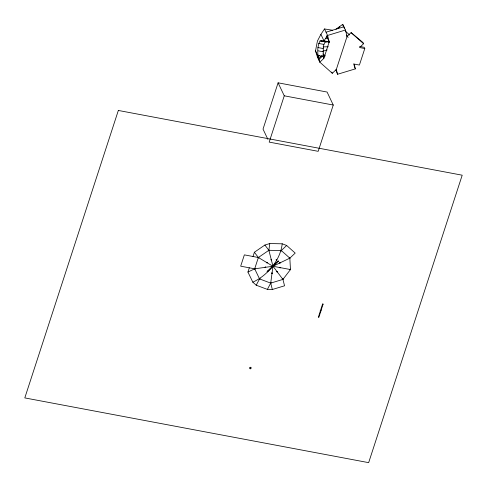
<?xml version="1.0" encoding="UTF-8"?>
<svg xmlns="http://www.w3.org/2000/svg" width="487" height="487" viewBox="0 0 487 487"><rect width="100%" height="100%" fill="white"/><g stroke="black" fill="none" stroke-linecap="round" stroke-linejoin="round"><path stroke-width="0.73" d="M332.505 30.243L324.512 28.952L320.896 34.352L317.439 40.993L315.515 50.879L317.518 57.296L319.825 62.166C317.378 55.573 316.641 47.3 320.056 40.932L323.983 40.841L329.23 41.833L323.849 58.367L319.825 62.166L332.292 73.287L336.316 69.483L347.079 36.415L351.097 32.617L362.992 42.521L363.564 43.739L359.54 47.537L364.793 48.53L359.412 65.057L354.165 64.071L355.388 68.862L337.546 74.274L335.86 69.787M324.512 28.952L327.593 35.448L329.23 41.833L325.304 41.919C321.962 46.095 323.983 51.616 322.93 56.419L317.676 55.433M267.375 289.394L270.705 283.111L272.964 266.261L268.873 250.294L269.78 243.549L282.21 243.804L286.666 245.478L295.195 253.088L289.832 258.153L272.964 266.261L254.683 268.818L247.938 272.056L252.814 282.168L256.223 285.212L267.375 289.394L272.343 289.497L284.554 285.796L282.917 279.41L272.903 266.121M252.814 282.168C267.491 275.575 280.421 260.021 282.21 243.804M278.089 82.82L284.256 95.811L269.189 142.101L318.194 151.329L333.254 105.034L327.087 92.049L278.089 82.82L263.023 129.116L267.893 139.367M247.938 272.056L249.32 267.807M252.997 256.497L254.384 252.248L264.898 245.034L269.78 243.549M254.683 268.818L258.36 257.507L268.873 250.294L281.303 250.549L289.832 258.153L290.465 269.555L282.917 279.41L270.705 283.111L259.559 278.929L254.683 268.818L240.681 266.182L244.358 254.871L258.36 257.507L272.964 266.261L290.465 269.555M323.1 304.077L318.845 317.402L318.334 317.305L322.589 303.979M256.223 285.212L259.559 278.929M318.601 55.488L317.518 57.296L319.527 55.396M250.829 368.671L251.176 367.612L250.744 367.228L249.6 367.575L249.417 368.142L250.215 368.86L250.829 368.671L250.33 368.014M318.285 58.921L321.804 55.591M318.668 59.731L322.193 56.407M281.303 250.549L286.666 245.478M278.083 260.892L267.028 271.533L267.393 271.856L278.448 261.215M338.252 28.179L339.835 26.736M335.969 29.19L342.745 24.35L345.441 30.03L347.079 36.415L348.211 37.359M326.053 32.197L343.901 26.785L344.26 28.203M345.441 30.03L327.593 35.448L323.983 40.841L320.896 34.352M322.911 51.22L327.191 49.924M323.118 46.892L328.287 46.746M325.718 38.211L327.69 38.583L326.96 35.746M359.625 46.448L364.215 47.312L364.793 48.53M321.365 40.902L326.613 41.888M320.056 40.932L325.304 41.919M318.589 43.428L323.843 44.414M317.901 47.543L323.149 48.536M318.133 50.825L323.386 51.811M284.256 95.811L333.254 105.034M322.637 304.077L323.149 304.174M320.172 310.584L321.189 310.779M327.885 41.766L329.224 42.351M351.097 32.617L363.564 43.739M345.691 31.442L349.66 34.979M323.033 53.893L325.298 55.914M278.132 260.995L278.497 261.318M272.537 265.829L273.262 266.474M267.783 271.49L267.357 271.028M324.774 56.717L323.216 55.165L324.579 56.991M264.898 245.034L268.873 250.294M254.384 252.248L258.36 257.507M346.458 35.119L347.079 36.415M354.877 67.778L355.388 68.862M326.454 35.989L329.23 41.833M331.714 72.07L332.292 73.287M322.692 55.932L323.849 58.367M315.515 50.879L318.601 57.375M353.745 63.815L354.621 67.236M342.745 24.35L343.286 26.481M336.316 69.483L337.546 74.274M270.705 283.111L272.343 289.497M270.51 282.612L270.443 283.105L270.973 283.117L271.04 282.624L270.51 282.612M271.801 272.994L271.734 273.487L272.263 273.499L272.33 273.006L271.801 272.994M118.341 110.458L24.8 397.909L368.659 462.65L462.2 175.198L118.341 110.458M280.043 267.333L279.891 267.82L280.396 267.911L280.555 267.43L280.043 267.333M290.033 269.214L289.881 269.701L290.386 269.792L290.544 269.311L290.033 269.214M276.306 259.425L276.062 259.888L276.537 260.064L276.78 259.608L276.306 259.425M281.066 250.458L280.822 250.915L281.297 251.097L281.541 250.635L281.066 250.458M258.524 257.294L258.201 257.714L258.627 257.97L258.95 257.55L258.524 257.294M266.858 262.292L266.535 262.712L266.961 262.968L267.284 262.548L266.858 262.292M259.766 278.4L259.376 278.765L259.741 279.094L260.131 278.722L259.766 278.4M277.17 271.362L276.719 271.673L277.012 272.056L277.462 271.746L277.17 271.362M282.85 278.874L282.399 279.179L282.691 279.562L283.142 279.258L282.85 278.874M280.098 262.566L279.611 262.803L279.818 263.23L280.311 262.998L280.098 262.566M289.728 257.94L289.235 258.177L289.442 258.609L289.935 258.372L289.728 257.94M269.134 250.215L268.617 250.373L268.733 250.835L269.256 250.677L269.134 250.215M271.472 259.327L270.949 259.486L271.07 259.948L271.588 259.79L271.472 259.327M255.2 268.501L254.664 268.574L254.695 269.061L255.231 268.982L255.2 268.501M265.64 267.04L265.105 267.113L265.135 267.6L265.665 267.527L265.64 267.04"/></g></svg>
